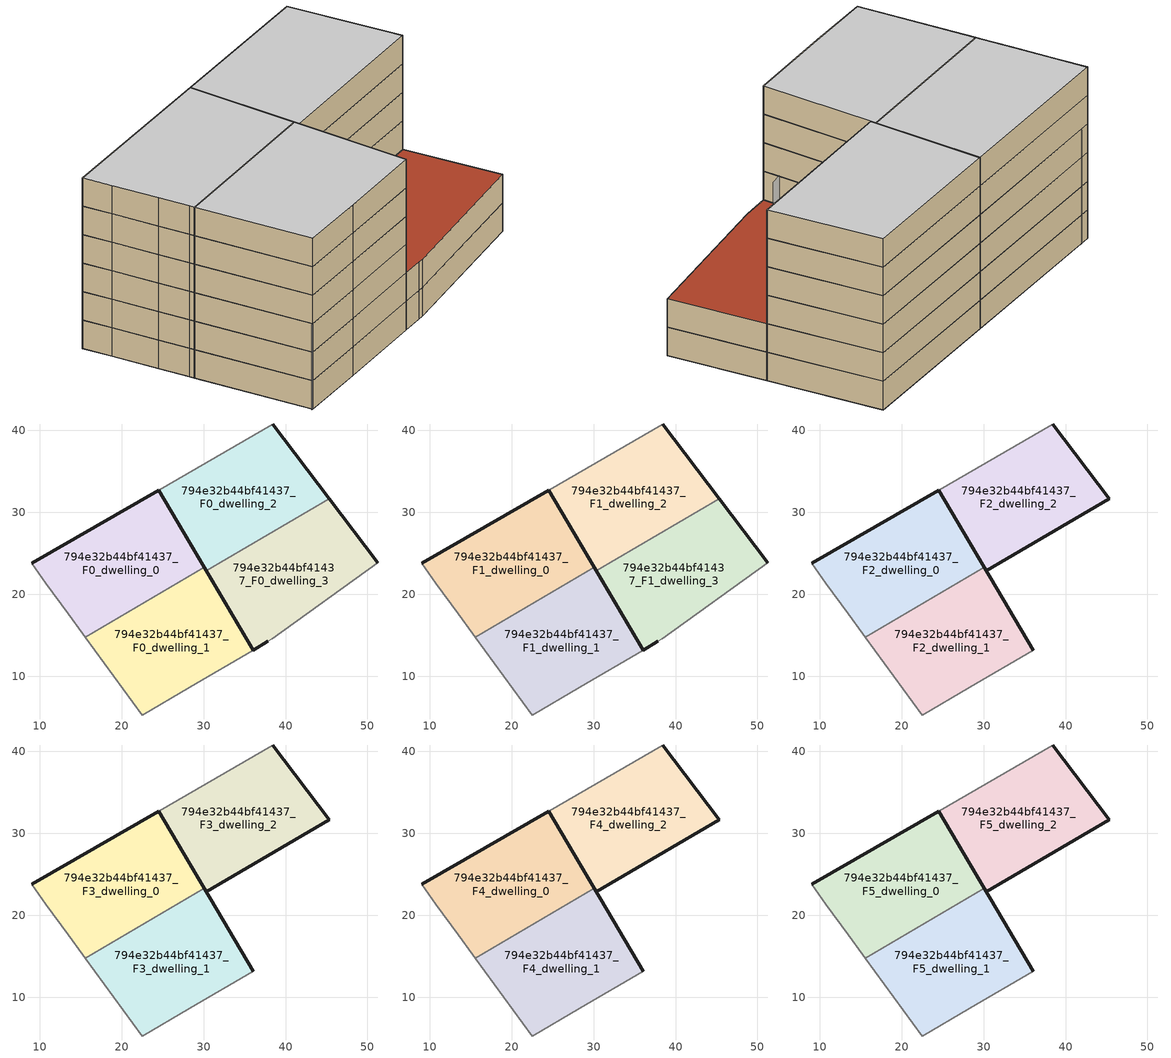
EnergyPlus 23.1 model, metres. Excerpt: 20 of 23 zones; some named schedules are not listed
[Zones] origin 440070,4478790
794e32b44bf41437_F0_dwelling_0
 floor ground (EU_floor_Construction): 30.05,23.31 24.5,32.72 9,23.76 10.73,21.37 13.46,17.62 15.27,15.15 15.55,14.76 z0
 wall outside (EU_wall_Construction): 9,23.76 24.5,32.72 30.05,23.31 z0:3
 wall to 794e32b44bf41437_F0_dwelling_1 (EU_wall_Construction): 30.05,23.31 15.55,14.76 z0:3
 wall adiabatic (EU_wall_Construction): 15.55,14.76 15.27,15.15 13.46,17.62 10.73,21.37 9,23.76 z0:3
794e32b44bf41437_F0_dwelling_1
 floor ground (EU_floor_Construction): 36.03,13.17 30.05,23.31 15.55,14.76 22.49,5.25 28.32,8.62 z0
 wall outside (EU_wall_Construction): 30.05,23.31 36.03,13.17 z0:3
 wall adiabatic (EU_wall_Construction): 36.03,13.17 28.32,8.62 22.49,5.25 15.55,14.76 z0:3
794e32b44bf41437_F0_dwelling_2
 floor ground (EU_floor_Construction): 45.34,31.68 38.44,40.78 24.5,32.72 30.33,22.84 z0
 wall outside (EU_wall_Construction): 38.44,40.78 45.34,31.68 / 30.33,22.84 24.5,32.72 z0:3
 wall adiabatic (EU_wall_Construction): 24.5,32.72 38.44,40.78 z0:3
 wall to 794e32b44bf41437_F0_dwelling_3 (EU_wall_Construction): 45.34,31.68 30.33,22.84 z0:3
794e32b44bf41437_F0_dwelling_3
 floor ground (EU_floor_Construction): 51.28,23.85 45.34,31.68 30.33,22.84 36.03,13.17 37.84,14.23 38.41,14.56 z0
 wall outside (EU_wall_Construction): 37.84,14.23 36.03,13.17 30.33,22.84 / 45.34,31.68 51.28,23.85 z0:3
 wall adiabatic (EU_wall_Construction): 51.28,23.85 38.41,14.56 37.84,14.23 z0:3
794e32b44bf41437_F1_dwelling_0
 floor to 794e32b44bf41437_F0_dwelling_0 (EU_floor_Construction): 30.05,23.31 24.5,32.72 9,23.76 10.73,21.37 13.46,17.62 15.27,15.15 15.55,14.76 z3
 wall outside (EU_wall_Construction): 9,23.76 24.5,32.72 30.05,23.31 z3:6
 wall to 794e32b44bf41437_F1_dwelling_1 (EU_wall_Construction): 30.05,23.31 15.55,14.76 z3:6
 wall adiabatic (EU_wall_Construction): 15.55,14.76 15.27,15.15 13.46,17.62 10.73,21.37 9,23.76 z3:6
794e32b44bf41437_F1_dwelling_1
 floor to 794e32b44bf41437_F0_dwelling_1 (EU_floor_Construction): 36.03,13.17 30.05,23.31 15.55,14.76 22.49,5.25 28.32,8.62 z3
 wall outside (EU_wall_Construction): 30.05,23.31 36.03,13.17 z3:6
 wall adiabatic (EU_wall_Construction): 36.03,13.17 28.32,8.62 22.49,5.25 15.55,14.76 z3:6
794e32b44bf41437_F1_dwelling_2
 floor to 794e32b44bf41437_F0_dwelling_2 (EU_floor_Construction): 45.34,31.68 38.44,40.78 24.5,32.72 30.33,22.84 z3
 wall outside (EU_wall_Construction): 38.44,40.78 45.34,31.68 / 30.33,22.84 24.5,32.72 z3:6
 wall adiabatic (EU_wall_Construction): 24.5,32.72 38.44,40.78 z3:6
 wall to 794e32b44bf41437_F1_dwelling_3 (EU_wall_Construction): 45.34,31.68 30.33,22.84 z3:6
794e32b44bf41437_F1_dwelling_3
 floor to 794e32b44bf41437_F0_dwelling_3 (EU_floor_Construction): 51.28,23.85 45.34,31.68 30.33,22.84 36.03,13.17 37.84,14.23 38.41,14.56 z3
 wall outside (EU_wall_Construction): 37.84,14.23 36.03,13.17 30.33,22.84 / 45.34,31.68 51.28,23.85 z3:6
 wall adiabatic (EU_wall_Construction): 51.28,23.85 38.41,14.56 37.84,14.23 z3:6
 roof outside (EU_roof_Construction): 45.34,31.68 51.28,23.85 38.41,14.56 37.84,14.23 36.03,13.17 30.33,22.84 z6
794e32b44bf41437_F2_dwelling_0
 floor to 794e32b44bf41437_F1_dwelling_0 (EU_floor_Construction): 30.05,23.31 24.5,32.72 9,23.76 10.73,21.37 13.46,17.62 15.27,15.15 15.55,14.76 z6
 wall outside (EU_wall_Construction): 9,23.76 24.5,32.72 30.05,23.31 z6:9
 wall to 794e32b44bf41437_F2_dwelling_1 (EU_wall_Construction): 30.05,23.31 15.55,14.76 z6:9
 wall adiabatic (EU_wall_Construction): 15.55,14.76 15.27,15.15 13.46,17.62 10.73,21.37 9,23.76 z6:9
794e32b44bf41437_F2_dwelling_1
 floor to 794e32b44bf41437_F1_dwelling_1 (EU_floor_Construction): 36.03,13.17 30.05,23.31 15.55,14.76 22.49,5.25 28.32,8.62 z6
 wall outside (EU_wall_Construction): 30.05,23.31 36.03,13.17 z6:9
 wall adiabatic (EU_wall_Construction): 36.03,13.17 28.32,8.62 22.49,5.25 15.55,14.76 z6:9
794e32b44bf41437_F2_dwelling_2
 floor to 794e32b44bf41437_F1_dwelling_2 (EU_floor_Construction): 45.34,31.68 38.44,40.78 24.5,32.72 30.33,22.84 z6
 wall outside (EU_wall_Construction): 38.44,40.78 45.34,31.68 30.33,22.84 24.5,32.72 z6:9
 wall adiabatic (EU_wall_Construction): 24.5,32.72 38.44,40.78 z6:9
794e32b44bf41437_F3_dwelling_0
 floor to 794e32b44bf41437_F2_dwelling_0 (EU_floor_Construction): 30.05,23.31 24.5,32.72 9,23.76 10.73,21.37 13.46,17.62 15.27,15.15 15.55,14.76 z9
 wall outside (EU_wall_Construction): 9,23.76 24.5,32.72 30.05,23.31 z9:12
 wall to 794e32b44bf41437_F3_dwelling_1 (EU_wall_Construction): 30.05,23.31 15.55,14.76 z9:12
 wall adiabatic (EU_wall_Construction): 15.55,14.76 15.27,15.15 13.46,17.62 10.73,21.37 9,23.76 z9:12
794e32b44bf41437_F3_dwelling_1
 floor to 794e32b44bf41437_F2_dwelling_1 (EU_floor_Construction): 36.03,13.17 30.05,23.31 15.55,14.76 22.49,5.25 28.32,8.62 z9
 wall outside (EU_wall_Construction): 30.05,23.31 36.03,13.17 z9:12
 wall adiabatic (EU_wall_Construction): 36.03,13.17 28.32,8.62 22.49,5.25 15.55,14.76 z9:12
794e32b44bf41437_F3_dwelling_2
 floor to 794e32b44bf41437_F2_dwelling_2 (EU_floor_Construction): 45.34,31.68 38.44,40.78 24.5,32.72 30.33,22.84 z9
 wall outside (EU_wall_Construction): 38.44,40.78 45.34,31.68 30.33,22.84 24.5,32.72 z9:12
 wall adiabatic (EU_wall_Construction): 24.5,32.72 38.44,40.78 z9:12
794e32b44bf41437_F4_dwelling_0
 floor to 794e32b44bf41437_F3_dwelling_0 (EU_floor_Construction): 30.05,23.31 24.5,32.72 9,23.76 10.73,21.37 13.46,17.62 15.27,15.15 15.55,14.76 z12
 wall outside (EU_wall_Construction): 9,23.76 24.5,32.72 30.05,23.31 z12:15
 wall to 794e32b44bf41437_F4_dwelling_1 (EU_wall_Construction): 30.05,23.31 15.55,14.76 z12:15
 wall adiabatic (EU_wall_Construction): 15.55,14.76 15.27,15.15 13.46,17.62 10.73,21.37 9,23.76 z12:15
794e32b44bf41437_F4_dwelling_1
 floor to 794e32b44bf41437_F3_dwelling_1 (EU_floor_Construction): 36.03,13.17 30.05,23.31 15.55,14.76 22.49,5.25 28.32,8.62 z12
 wall outside (EU_wall_Construction): 30.05,23.31 36.03,13.17 z12:15
 wall adiabatic (EU_wall_Construction): 36.03,13.17 28.32,8.62 22.49,5.25 15.55,14.76 z12:15
794e32b44bf41437_F4_dwelling_2
 floor to 794e32b44bf41437_F3_dwelling_2 (EU_floor_Construction): 45.34,31.68 38.44,40.78 24.5,32.72 30.33,22.84 z12
 wall outside (EU_wall_Construction): 38.44,40.78 45.34,31.68 30.33,22.84 24.5,32.72 z12:15
 wall adiabatic (EU_wall_Construction): 24.5,32.72 38.44,40.78 z12:15
794e32b44bf41437_F5_dwelling_0
 floor to 794e32b44bf41437_F4_dwelling_0 (EU_floor_Construction): 30.05,23.31 24.5,32.72 9,23.76 10.73,21.37 13.46,17.62 15.27,15.15 15.55,14.76 z15
 wall outside (EU_wall_Construction): 9,23.76 24.5,32.72 30.05,23.31 z15:18
 wall to 794e32b44bf41437_F5_dwelling_1 (EU_wall_Construction): 30.05,23.31 15.55,14.76 z15:18
 wall adiabatic (EU_wall_Construction): 15.55,14.76 15.27,15.15 13.46,17.62 10.73,21.37 9,23.76 z15:18
 ceiling to 794e32b44bf41437_F6_dwelling_0 (EU_floor_Construction): 24.5,32.72 30.05,23.31 15.55,14.76 15.27,15.15 13.46,17.62 10.73,21.37 9,23.76 z18
794e32b44bf41437_F5_dwelling_1
 floor to 794e32b44bf41437_F4_dwelling_1 (EU_floor_Construction): 36.03,13.17 30.05,23.31 15.55,14.76 22.49,5.25 28.32,8.62 z15
 wall outside (EU_wall_Construction): 30.05,23.31 36.03,13.17 z15:18
 wall adiabatic (EU_wall_Construction): 36.03,13.17 28.32,8.62 22.49,5.25 15.55,14.76 z15:18
 ceiling to 794e32b44bf41437_F6_dwelling_1 (EU_floor_Construction): 30.05,23.31 36.03,13.17 28.32,8.62 22.49,5.25 15.55,14.76 z18
794e32b44bf41437_F5_dwelling_2
 floor to 794e32b44bf41437_F4_dwelling_2 (EU_floor_Construction): 45.34,31.68 38.44,40.78 24.5,32.72 30.33,22.84 z15
 wall outside (EU_wall_Construction): 38.44,40.78 45.34,31.68 30.33,22.84 24.5,32.72 z15:18
 wall adiabatic (EU_wall_Construction): 24.5,32.72 38.44,40.78 z15:18
 ceiling to 794e32b44bf41437_F6_dwelling_2 (EU_floor_Construction): 38.44,40.78 45.34,31.68 30.33,22.84 24.5,32.72 z18
shading: 16.39,15.8 22.49,5.25 / 22.39,5.18 36.12,15.25 z0:9; 9.94,24.35 15.27,15.15 z0:12
[Building]
EU S2 Campaign: North Axis=0; Terrain=City; Solar Distribution=FullExterior
[Site:Location]
Madrid: Latitude=40.5; Longitude=-3.5; Time Zone=1; Elevation=609
[SizingPeriod:WeatherFileDays]
AnnualSizingPeriod: Begin Month=1; Begin Day of Month=1; End Month=12; End Day of Month=31; Day of Week for Start Day=Monday; Use Weather File Daylight Saving Period=No; Use Weather File Rain and Snow Indicators=No
[MATERIAL]
EU_InternalMass_Material: Roughness=MediumRough; Thickness=0.1; Conductivity=1; Density=1800; Specific Heat=900; Thermal Absorptance=0.9; Solar Absorptance=0.7; Visible Absorptance=0.7
[MATERIAL:NOMASS] Roughness=MediumRough; Thermal Absorptance=0.9; Solar Absorptance=0.7; Visible Absorptance=0.7
Name | Thermal Resistance
EU_wall_NoMass | 0.609216
EU_roof_NoMass | 0.513268
EU_floor_NoMass | 0.568163
[CONSTRUCTION]
EU_wall_Construction: EU_wall_NoMass
EU_roof_Construction: EU_roof_NoMass
EU_floor_Construction: EU_floor_NoMass
EU_InternalMass_Construction: EU_InternalMass_Material
[ZONE] Type=1; Multiplier=1; Ceiling Height=autocalculate; Floor Area=autocalculate; Part of Total Floor Area=Yes
Name | Volume
794e32b44bf41437_F0_dwelling_0; 794e32b44bf41437_F1_dwelling_0; 794e32b44bf41437_F2_dwelling_0; 794e32b44bf41437_F3_dwelling_0; 794e32b44bf41437_F4_dwelling_0; 794e32b44bf41437_F5_dwelling_0 | 573.517
794e32b44bf41437_F0_dwelling_1; 794e32b44bf41437_F1_dwelling_1; 794e32b44bf41437_F2_dwelling_1; 794e32b44bf41437_F3_dwelling_1; 794e32b44bf41437_F4_dwelling_1; 794e32b44bf41437_F5_dwelling_1 | 573.53
794e32b44bf41437_F0_dwelling_2; 794e32b44bf41437_F1_dwelling_2; 794e32b44bf41437_F2_dwelling_2; 794e32b44bf41437_F3_dwelling_2; 794e32b44bf41437_F4_dwelling_2; 794e32b44bf41437_F5_dwelling_2 | 573.516
794e32b44bf41437_F0_dwelling_3; 794e32b44bf41437_F1_dwelling_3 | 573.522
[INTERNALMASS] Construction=EU_InternalMass_Construction
Name | Zone or ZoneList | Surface Area
794e32b44bf41437_F0_dwelling_0_EU_InternalMass | 794e32b44bf41437_F0_dwelling_0 | 191.173
794e32b44bf41437_F0_dwelling_1_EU_InternalMass | 794e32b44bf41437_F0_dwelling_1 | 191.176
794e32b44bf41437_F0_dwelling_2_EU_InternalMass | 794e32b44bf41437_F0_dwelling_2 | 191.172
794e32b44bf41437_F0_dwelling_3_EU_InternalMass | 794e32b44bf41437_F0_dwelling_3 | 191.174
794e32b44bf41437_F1_dwelling_0_EU_InternalMass | 794e32b44bf41437_F1_dwelling_0 | 191.173
794e32b44bf41437_F1_dwelling_1_EU_InternalMass | 794e32b44bf41437_F1_dwelling_1 | 191.176
794e32b44bf41437_F1_dwelling_2_EU_InternalMass | 794e32b44bf41437_F1_dwelling_2 | 191.172
794e32b44bf41437_F1_dwelling_3_EU_InternalMass | 794e32b44bf41437_F1_dwelling_3 | 191.174
794e32b44bf41437_F2_dwelling_0_EU_InternalMass | 794e32b44bf41437_F2_dwelling_0 | 254.893
794e32b44bf41437_F2_dwelling_1_EU_InternalMass | 794e32b44bf41437_F2_dwelling_1 | 254.906
794e32b44bf41437_F2_dwelling_2_EU_InternalMass | 794e32b44bf41437_F2_dwelling_2 | 254.891
794e32b44bf41437_F3_dwelling_0_EU_InternalMass | 794e32b44bf41437_F3_dwelling_0 | 254.893
794e32b44bf41437_F3_dwelling_1_EU_InternalMass | 794e32b44bf41437_F3_dwelling_1 | 254.906
794e32b44bf41437_F3_dwelling_2_EU_InternalMass | 794e32b44bf41437_F3_dwelling_2 | 254.891
794e32b44bf41437_F4_dwelling_0_EU_InternalMass | 794e32b44bf41437_F4_dwelling_0 | 254.893
794e32b44bf41437_F4_dwelling_1_EU_InternalMass | 794e32b44bf41437_F4_dwelling_1 | 254.906
794e32b44bf41437_F4_dwelling_2_EU_InternalMass | 794e32b44bf41437_F4_dwelling_2 | 254.891
794e32b44bf41437_F5_dwelling_0_EU_InternalMass | 794e32b44bf41437_F5_dwelling_0 | 254.893
794e32b44bf41437_F5_dwelling_1_EU_InternalMass | 794e32b44bf41437_F5_dwelling_1 | 254.906
794e32b44bf41437_F5_dwelling_2_EU_InternalMass | 794e32b44bf41437_F5_dwelling_2 | 254.891
[OTHEREQUIPMENT] Fuel Type=Electricity; Design Level Calculation Method=Watts/Area; Power per Zone Floor Area=1; Fraction Latent=0; Fraction Radiant=0; Fraction Lost=0; Carbon Dioxide Generation Rate=0; EndUse Subcategory=EU_Step8_InternalGains
Name | Zone or ZoneList or Space or SpaceList | Schedule
EU_Step8_InternalGain_794e32b44bf41437_F0_dwelling_0_f000 | 794e32b44bf41437_F0_dwelling_0 | EU_Step8_GainSchedule_794e32b44bf41437_F0_dwelling_0_f000
EU_Step8_InternalGain_794e32b44bf41437_F0_dwelling_1_f000 | 794e32b44bf41437_F0_dwelling_1 | EU_Step8_GainSchedule_794e32b44bf41437_F0_dwelling_1_f000
EU_Step8_InternalGain_794e32b44bf41437_F0_dwelling_2_f000 | 794e32b44bf41437_F0_dwelling_2 | EU_Step8_GainSchedule_794e32b44bf41437_F0_dwelling_2_f000
EU_Step8_InternalGain_794e32b44bf41437_F0_dwelling_3_f000 | 794e32b44bf41437_F0_dwelling_3 | EU_Step8_GainSchedule_794e32b44bf41437_F0_dwelling_3_f000
EU_Step8_InternalGain_794e32b44bf41437_F1_dwelling_0_f000 | 794e32b44bf41437_F1_dwelling_0 | EU_Step8_GainSchedule_794e32b44bf41437_F1_dwelling_0_f000
EU_Step8_InternalGain_794e32b44bf41437_F1_dwelling_1_f000 | 794e32b44bf41437_F1_dwelling_1 | EU_Step8_GainSchedule_794e32b44bf41437_F1_dwelling_1_f000
EU_Step8_InternalGain_794e32b44bf41437_F1_dwelling_2_f000 | 794e32b44bf41437_F1_dwelling_2 | EU_Step8_GainSchedule_794e32b44bf41437_F1_dwelling_2_f000
EU_Step8_InternalGain_794e32b44bf41437_F1_dwelling_3_f000 | 794e32b44bf41437_F1_dwelling_3 | EU_Step8_GainSchedule_794e32b44bf41437_F1_dwelling_3_f000
EU_Step8_InternalGain_794e32b44bf41437_F2_dwelling_0_f000 | 794e32b44bf41437_F2_dwelling_0 | EU_Step8_GainSchedule_794e32b44bf41437_F2_dwelling_0_f000
EU_Step8_InternalGain_794e32b44bf41437_F2_dwelling_1_f000 | 794e32b44bf41437_F2_dwelling_1 | EU_Step8_GainSchedule_794e32b44bf41437_F2_dwelling_1_f000
EU_Step8_InternalGain_794e32b44bf41437_F2_dwelling_2_f000 | 794e32b44bf41437_F2_dwelling_2 | EU_Step8_GainSchedule_794e32b44bf41437_F2_dwelling_2_f000
EU_Step8_InternalGain_794e32b44bf41437_F3_dwelling_0_f000 | 794e32b44bf41437_F3_dwelling_0 | EU_Step8_GainSchedule_794e32b44bf41437_F3_dwelling_0_f000
EU_Step8_InternalGain_794e32b44bf41437_F3_dwelling_1_f000 | 794e32b44bf41437_F3_dwelling_1 | EU_Step8_GainSchedule_794e32b44bf41437_F3_dwelling_1_f000
EU_Step8_InternalGain_794e32b44bf41437_F3_dwelling_2_f000 | 794e32b44bf41437_F3_dwelling_2 | EU_Step8_GainSchedule_794e32b44bf41437_F3_dwelling_2_f000
EU_Step8_InternalGain_794e32b44bf41437_F4_dwelling_0_f000 | 794e32b44bf41437_F4_dwelling_0 | EU_Step8_GainSchedule_794e32b44bf41437_F4_dwelling_0_f000
EU_Step8_InternalGain_794e32b44bf41437_F4_dwelling_1_f000 | 794e32b44bf41437_F4_dwelling_1 | EU_Step8_GainSchedule_794e32b44bf41437_F4_dwelling_1_f000
EU_Step8_InternalGain_794e32b44bf41437_F4_dwelling_2_f000 | 794e32b44bf41437_F4_dwelling_2 | EU_Step8_GainSchedule_794e32b44bf41437_F4_dwelling_2_f000
EU_Step8_InternalGain_794e32b44bf41437_F5_dwelling_0_f000 | 794e32b44bf41437_F5_dwelling_0 | EU_Step8_GainSchedule_794e32b44bf41437_F5_dwelling_0_f000
EU_Step8_InternalGain_794e32b44bf41437_F5_dwelling_1_f000 | 794e32b44bf41437_F5_dwelling_1 | EU_Step8_GainSchedule_794e32b44bf41437_F5_dwelling_1_f000
EU_Step8_InternalGain_794e32b44bf41437_F5_dwelling_2_f000 | 794e32b44bf41437_F5_dwelling_2 | EU_Step8_GainSchedule_794e32b44bf41437_F5_dwelling_2_f000
[ZONEVENTILATION:DESIGNFLOWRATE] Schedule=EU_AlwaysOn; Design Flow Rate Calculation Method=AirChanges/Hour; Air Changes per Hour=0.752966; Ventilation Type=Natural; Fan Pressure Rise=0; Fan Total Efficiency=1; Constant Term Coefficient=1; Temperature Term Coefficient=0; Velocity Term Coefficient=0; Velocity Squared Term Coefficient=0; Minimum Indoor Temperature=-100; Maximum Indoor Temperature=100; Delta Temperature=-100; Minimum Outdoor Temperature=-100; Maximum Outdoor Temperature=100; Maximum Wind Speed=40
Name | Zone or ZoneList or Space or SpaceList
EU_ConstantAir_794e32b44bf41437_F0_dwelling_0 | 794e32b44bf41437_F0_dwelling_0
EU_ConstantAir_794e32b44bf41437_F0_dwelling_1 | 794e32b44bf41437_F0_dwelling_1
EU_ConstantAir_794e32b44bf41437_F0_dwelling_2 | 794e32b44bf41437_F0_dwelling_2
EU_ConstantAir_794e32b44bf41437_F0_dwelling_3 | 794e32b44bf41437_F0_dwelling_3
EU_ConstantAir_794e32b44bf41437_F1_dwelling_0 | 794e32b44bf41437_F1_dwelling_0
EU_ConstantAir_794e32b44bf41437_F1_dwelling_1 | 794e32b44bf41437_F1_dwelling_1
EU_ConstantAir_794e32b44bf41437_F1_dwelling_2 | 794e32b44bf41437_F1_dwelling_2
EU_ConstantAir_794e32b44bf41437_F1_dwelling_3 | 794e32b44bf41437_F1_dwelling_3
EU_ConstantAir_794e32b44bf41437_F2_dwelling_0 | 794e32b44bf41437_F2_dwelling_0
EU_ConstantAir_794e32b44bf41437_F2_dwelling_1 | 794e32b44bf41437_F2_dwelling_1
EU_ConstantAir_794e32b44bf41437_F2_dwelling_2 | 794e32b44bf41437_F2_dwelling_2
EU_ConstantAir_794e32b44bf41437_F3_dwelling_0 | 794e32b44bf41437_F3_dwelling_0
EU_ConstantAir_794e32b44bf41437_F3_dwelling_1 | 794e32b44bf41437_F3_dwelling_1
EU_ConstantAir_794e32b44bf41437_F3_dwelling_2 | 794e32b44bf41437_F3_dwelling_2
EU_ConstantAir_794e32b44bf41437_F4_dwelling_0 | 794e32b44bf41437_F4_dwelling_0
EU_ConstantAir_794e32b44bf41437_F4_dwelling_1 | 794e32b44bf41437_F4_dwelling_1
EU_ConstantAir_794e32b44bf41437_F4_dwelling_2 | 794e32b44bf41437_F4_dwelling_2
EU_ConstantAir_794e32b44bf41437_F5_dwelling_0 | 794e32b44bf41437_F5_dwelling_0
EU_ConstantAir_794e32b44bf41437_F5_dwelling_1 | 794e32b44bf41437_F5_dwelling_1
EU_ConstantAir_794e32b44bf41437_F5_dwelling_2 | 794e32b44bf41437_F5_dwelling_2
[HVACTEMPLATE:THERMOSTAT] Constant Heating Setpoint=20; Constant Cooling Setpoint=50
EU_HeatOnly_794e32b44bf41437_F0_dwelling_0; EU_HeatOnly_794e32b44bf41437_F0_dwelling_1; EU_HeatOnly_794e32b44bf41437_F0_dwelling_2; EU_HeatOnly_794e32b44bf41437_F0_dwelling_3; EU_HeatOnly_794e32b44bf41437_F1_dwelling_0; EU_HeatOnly_794e32b44bf41437_F1_dwelling_1; EU_HeatOnly_794e32b44bf41437_F1_dwelling_2; EU_HeatOnly_794e32b44bf41437_F1_dwelling_3; EU_HeatOnly_794e32b44bf41437_F2_dwelling_0; EU_HeatOnly_794e32b44bf41437_F2_dwelling_1; EU_HeatOnly_794e32b44bf41437_F2_dwelling_2; EU_HeatOnly_794e32b44bf41437_F3_dwelling_0; EU_HeatOnly_794e32b44bf41437_F3_dwelling_1; EU_HeatOnly_794e32b44bf41437_F3_dwelling_2; EU_HeatOnly_794e32b44bf41437_F4_dwelling_0; EU_HeatOnly_794e32b44bf41437_F4_dwelling_1; EU_HeatOnly_794e32b44bf41437_F4_dwelling_2; EU_HeatOnly_794e32b44bf41437_F5_dwelling_0; EU_HeatOnly_794e32b44bf41437_F5_dwelling_1; EU_HeatOnly_794e32b44bf41437_F5_dwelling_2; EU_HeatOnly_794e32b44bf41437_F6_dwelling_0; EU_HeatOnly_794e32b44bf41437_F6_dwelling_1
